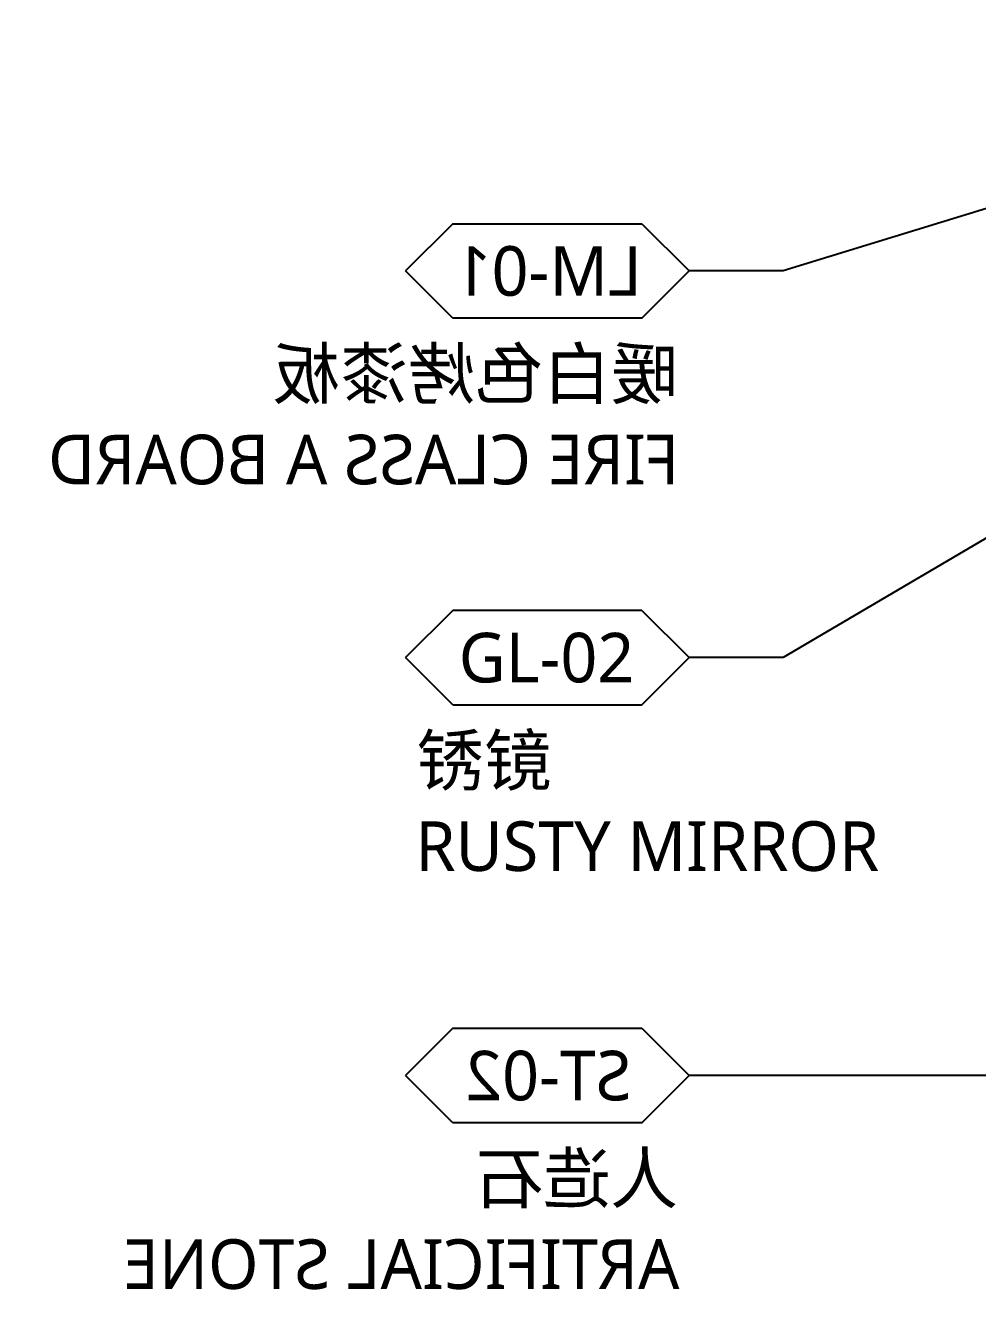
# Model space of a CAD drawing. Header units: millimetres. Extents: x 90086 to 135690, y -7745 to 15991.
# Drawn here: x 90103 to 91063, y 11925 to 13214 of the extents above; entities that cross this region are included whole.
import ezdxf
from ezdxf import colors
from ezdxf.entities.mleader import LeaderData, LeaderLine
from ezdxf.enums import TextEntityAlignment as Align
from ezdxf.math import Vec2, Vec3

# ---------------------------------------------------------------- set-up
doc = ezdxf.new("R2010")
doc.units = ezdxf.units.MM
doc.layers.add('_ACM-A-ANNO-DIMS @ 20', color=2, linetype='Continuous', lineweight=13)
doc.layers.add('WALL TYPE$0$G-ANNO-NOTE-CH', color=7, linetype='Continuous')
doc.styles.add('WALL TYPE$0$Aecom Chinese', font='Microsoft YaHei.ttf')

# ---------------------------------------------------------------- blocks, each defined once
blk = doc.blocks.new('WHA12202707')
at = {"transparency": 16777216}
for p, q in [((2.381249999995816, 2.381249999998545), (0, 0)), ((11.90624999998818, 2.381249999998545), (2.381249999995816, 2.381249999998545)), ((11.90624999998818, 2.381249999998545), (14.28749999998399, 0)), ((2.381249999995816, -2.381249999994907), (0, 0)), ((11.90624999998818, -2.381249999994907), (14.28749999998399, 0)), ((2.381249999995816, -2.381249999994907), (11.90624999998818, -2.381249999994907))]:
    blk.add_line(p, q, dxfattribs=at)
at = {"transparency": 16777216, "style": 'WALL TYPE$0$Aecom Chinese'}
blk.add_attdef('英文2', (0.4915142908575945, -14.58335883787367), '', height=2.5, dxfattribs=at)
at = {"layer": 'WALL TYPE$0$G-ANNO-NOTE-CH', "transparency": 16777216, "style": 'WALL TYPE$0$Aecom Chinese'}
blk.add_attdef('编号', text='', height=2.5, dxfattribs=at).set_placement((7.100982051833853, 0), align=Align.MIDDLE)
for tag, p in [('中文', (0.5380008727915992, -5.178695852169766)), ('英文', (0.4915142908830603, -9.507158057298511))]:
    blk.add_attdef(tag, text='', height=2.5, dxfattribs=at).set_placement(p, align=Align.MIDDLE_LEFT)

msp = doc.modelspace()

# ---------------------------------------------------------------- leaders
at = {"layer": '_ACM-A-ANNO-DIMS @ 20'}
ml = msp.add_multileader_block('Standard', dxfattribs=at)
ml.set_content('WHA12202707', color=256, scale=20)
ml.set_attribute('编号', 'GL-02', width=0)
ml.set_attribute('中文', '锈镜', width=0)
ml.set_attribute('英文', 'RUSTY MIRROR', width=0)
ml.set_attribute('英文2', '', width=0)
ml.set_leader_properties(color=2)
ml.build(insert=Vec2(0, 0))
ml.multileader.update_dxf_attribs({"text_right_attachment_type": 6, "dogleg_length": 0.36, "arrow_head_size": 40, "scale": 20})
ctx = ml.context
ctx.base_point, ctx.scale, ctx.char_height, ctx.arrow_head_size, ctx.landing_gap_size, ctx.plane_origin = Vec3(90486.21364787349, 12577.20866611633), 20, 1500, 40, 1.8, Vec3(92704.19615122346, 11632.20621305906)
ctx.right_attachment = 6
notes = []
notes.append((ctx, [(0, (1, 1, 0), (90866.7694018796, 12577.20866611633), (-1, 0), 94.80575400638118, [(0, [(91948.06477039371, 13214.4290160061)], 0, [])])]))
ctx.block.insert = Vec3(90486.21364787352, 12577.20866611629)
ml = msp.add_multileader_block('Standard', dxfattribs=at)
ml.set_content('WHA12202707', color=256, scale=-20)
ml.set_attribute('编号', 'LM-01', width=0)
ml.set_attribute('中文', '暖白色烤漆板', width=0)
ml.set_attribute('英文', 'FIRE CLASS A BOARD', width=0)
ml.set_attribute('英文2', '', width=0)
ml.set_leader_properties(color=2)
ml.build(insert=Vec2(0, 0))
ml.multileader.update_dxf_attribs({"text_right_attachment_type": 6, "dogleg_length": 0.36, "arrow_head_size": 40, "scale": 20})
ctx = ml.context
ctx.base_point, ctx.scale, ctx.char_height, ctx.arrow_head_size, ctx.landing_gap_size, ctx.plane_origin = Vec3(90486.21364787343, 12967.02954650426), 20, 1500, 40, 1.8, Vec3(88258.1650959472, 8863.814049372413)
ctx.right_attachment, ctx.text_align_type = 6, 2
notes.append((ctx, [(0, (1, 1, 0), (90866.76940187957, 12967.02954650426), (-1, 0), 94.80575400638118, [(0, [(91608.13226052636, 13194.42909954081)], 0, [])])]))
ctx.block.insert, ctx.block.scale = Vec3(90771.96364787316, 12967.02954650422), Vec3(-20, 20, 20)
ml = msp.add_multileader_block('Standard', dxfattribs=at)
ml.set_content('WHA12202707', color=256, scale=-20)
ml.set_attribute('编号', 'ST-02', width=0)
ml.set_attribute('中文', '人造石', width=0)
ml.set_attribute('英文', 'ARTIFICIAL STONE', width=0)
ml.set_attribute('英文2', '', width=0)
ml.set_leader_properties(color=2)
ml.build(insert=Vec2(0, 0))
ml.multileader.update_dxf_attribs({"text_right_attachment_type": 6, "dogleg_length": 0.36, "arrow_head_size": 40, "scale": 20})
ctx = ml.context
ctx.base_point, ctx.scale, ctx.char_height, ctx.arrow_head_size, ctx.landing_gap_size, ctx.plane_origin = Vec3(90486.2136478735, 12155.78145019705), 20, 1500, 40, 1.8, Vec3(89029.34265253576, 10782.60267291793)
ctx.right_attachment, ctx.text_align_type = 6, 2
notes.append((ctx, [(0, (1, 1, 0), (90866.76940187962, 12155.78145019705), (-1, 0), 94.80575400638118, [(0, [(91633.00972436497, 12155.78145019705)], 0, [])])]))
ctx.block.insert, ctx.block.scale = Vec3(90771.9636478732, 12155.78145019701), Vec3(-20, 20, 20)
for ctx, leaders in notes:
    for number, flags, end, landing, length, lines in leaders:
        leader = LeaderData()
        leader.index, (leader.has_last_leader_line, leader.has_dogleg_vector, leader.attachment_direction) = number, flags
        leader.last_leader_point, leader.dogleg_vector, leader.dogleg_length = Vec3(end), Vec3(landing), length
        for number, points, colour, breaks in lines:
            line = LeaderLine()
            line.index, line.vertices, line.color, line.breaks = number, Vec3.list(points), colors.encode_raw_color(colour), breaks
            leader.lines.append(line)
        ctx.leaders.append(leader)

doc.saveas('drawing.dxf')
